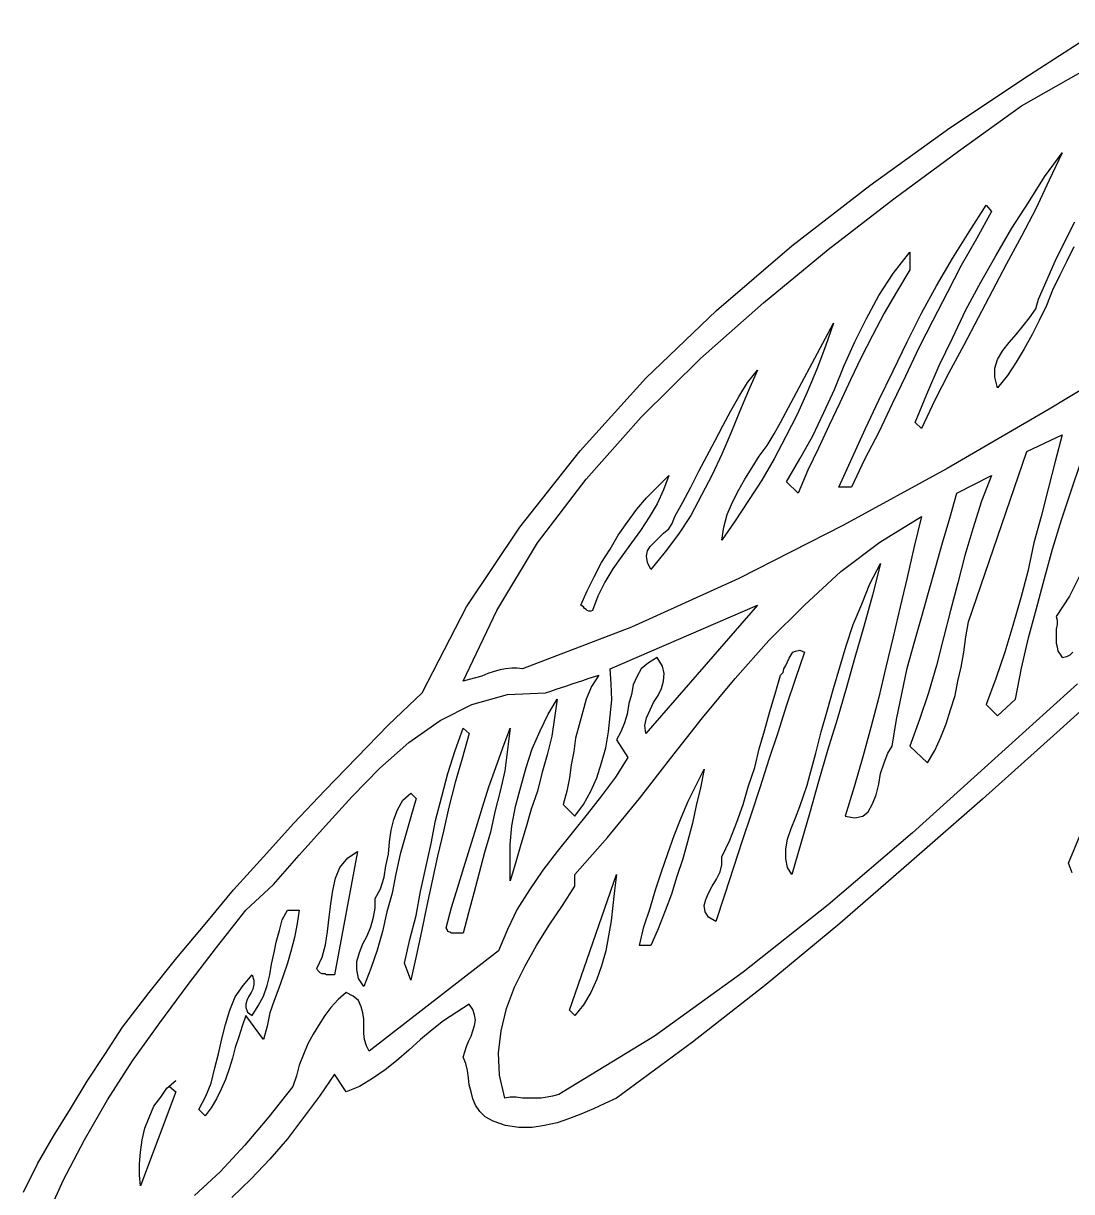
# Model space of a CAD drawing. Extents: x 0.03 to 7.4, y 0.03 to 6.86.
# Drawn here: x 0.066 to 1.248, y 4.603 to 5.92 of the extents above; entities that cross this region are included whole.
import ezdxf

# ---------------------------------------------------------------- set-up
doc = ezdxf.new("R2010")
doc.units = 0
doc.layers.add('1', color=7, linetype='Continuous')

msp = doc.modelspace()

# ---------------------------------------------------------------- linework, layer by layer
for points in [[(0.066, 4.602), (0.082, 4.634), (0.1, 4.665), (0.119, 4.696), (0.138, 4.727), (0.158, 4.757), (0.178, 4.788), (0.208, 4.827), (0.239, 4.866), (0.271, 4.904), (0.303, 4.943), (0.337, 4.98), (0.371, 5.018), (0.406, 5.055), (0.442, 5.092), (0.478, 5.129), (0.516, 5.165), (0.566, 5.262), (0.626, 5.352), (0.694, 5.438), (0.768, 5.52), (0.848, 5.596), (0.933, 5.669), (1.021, 5.737), (1.111, 5.802), (1.201, 5.862), (1.291, 5.92)], [(1.238, 5.774), (1.223, 5.743), (1.208, 5.711), (1.192, 5.68), (1.175, 5.649), (1.159, 5.618), (1.143, 5.588), (1.127, 5.557), (1.11, 5.526), (1.094, 5.495), (1.079, 5.463), (1.072, 5.47), (1.085, 5.502), (1.099, 5.534), (1.114, 5.565), (1.129, 5.597), (1.146, 5.628), (1.163, 5.658), (1.181, 5.689), (1.2, 5.718), (1.218, 5.747), (1.238, 5.774)], [(1.158, 5.708), (1.141, 5.677), (1.124, 5.647), (1.108, 5.616), (1.092, 5.585), (1.076, 5.554), (1.061, 5.522), (1.046, 5.491), (1.031, 5.459), (1.015, 5.428), (1, 5.397), (0.986, 5.397), (1.001, 5.43), (1.016, 5.463), (1.031, 5.495), (1.047, 5.528), (1.063, 5.561), (1.079, 5.593), (1.096, 5.624), (1.114, 5.655), (1.133, 5.685), (1.152, 5.715), (1.158, 5.708)], [(1.251, 5.668), (1.243, 5.652), (1.235, 5.636), (1.227, 5.619), (1.22, 5.602), (1.212, 5.585), (1.204, 5.569), (1.195, 5.553), (1.186, 5.538), (1.176, 5.523), (1.165, 5.509), (1.162, 5.521), (1.162, 5.531), (1.165, 5.541), (1.171, 5.551), (1.178, 5.56), (1.186, 5.569), (1.194, 5.579), (1.201, 5.588), (1.208, 5.598), (1.211, 5.609), (1.221, 5.631), (1.23, 5.652), (1.241, 5.674), (1.252, 5.696)], [(1.066, 5.642), (1.051, 5.617), (1.037, 5.593), (1.024, 5.568), (1.011, 5.543), (0.999, 5.518), (0.987, 5.492), (0.975, 5.467), (0.963, 5.441), (0.951, 5.416), (0.94, 5.39), (0.927, 5.403), (0.942, 5.429), (0.956, 5.454), (0.969, 5.481), (0.981, 5.507), (0.992, 5.534), (1.004, 5.561), (1.017, 5.587), (1.031, 5.613), (1.047, 5.638), (1.066, 5.662), (1.066, 5.642)], [(0.854, 5.337), (0.856, 5.352), (0.86, 5.366), (0.866, 5.38), (0.873, 5.394), (0.88, 5.406), (0.888, 5.419), (0.896, 5.432), (0.905, 5.444), (0.913, 5.457), (0.92, 5.47), (0.98, 5.582), (0.971, 5.556), (0.961, 5.53), (0.95, 5.504), (0.939, 5.479), (0.926, 5.454), (0.913, 5.429), (0.899, 5.405), (0.884, 5.382), (0.869, 5.359), (0.854, 5.337)], [(0.894, 5.529), (0.884, 5.506), (0.874, 5.482), (0.864, 5.458), (0.854, 5.434), (0.843, 5.411), (0.831, 5.388), (0.819, 5.365), (0.805, 5.344), (0.79, 5.324), (0.774, 5.304), (0.77, 5.312), (0.769, 5.319), (0.77, 5.325), (0.773, 5.33), (0.778, 5.335), (0.783, 5.34), (0.788, 5.345), (0.794, 5.35), (0.798, 5.356), (0.801, 5.364), (0.81, 5.38), (0.819, 5.397), (0.828, 5.415), (0.837, 5.432), (0.846, 5.449), (0.855, 5.466), (0.864, 5.483), (0.873, 5.499), (0.883, 5.515), (0.894, 5.529)], [(0.708, 5.258), (0.706, 5.257), (0.704, 5.257), (0.702, 5.258), (0.701, 5.259), (0.699, 5.26), (0.698, 5.262), (0.696, 5.263), (0.695, 5.264), (0.702, 5.28), (0.71, 5.296), (0.718, 5.312), (0.728, 5.327), (0.737, 5.343), (0.747, 5.357), (0.758, 5.372), (0.769, 5.385), (0.782, 5.398), (0.794, 5.41), (0.788, 5.394), (0.781, 5.378), (0.772, 5.363), (0.762, 5.348), (0.752, 5.334), (0.741, 5.319), (0.731, 5.305), (0.722, 5.29), (0.714, 5.274), (0.708, 5.258)], [(0.933, 4.96), (0.928, 4.968), (0.926, 4.978), (0.926, 4.989), (0.928, 5), (0.932, 5.012), (0.937, 5.024), (0.942, 5.037), (0.946, 5.049), (0.95, 5.061), (0.953, 5.072), (0.96, 5.097), (0.966, 5.121), (0.973, 5.146), (0.98, 5.17), (0.987, 5.194), (0.994, 5.218), (1.002, 5.242), (1.012, 5.265), (1.021, 5.288), (1.033, 5.311), (1.024, 5.275), (1.014, 5.24), (1.004, 5.205), (0.994, 5.17), (0.984, 5.135), (0.973, 5.1), (0.963, 5.065), (0.953, 5.03), (0.943, 4.995), (0.933, 4.96)], [(0.947, 5.211), (0.937, 5.181), (0.927, 5.151), (0.917, 5.12), (0.907, 5.09), (0.897, 5.059), (0.887, 5.028), (0.877, 4.998), (0.867, 4.968), (0.857, 4.937), (0.847, 4.907), (0.839, 4.912), (0.835, 4.918), (0.834, 4.925), (0.836, 4.932), (0.839, 4.939), (0.843, 4.947), (0.848, 4.955), (0.852, 4.963), (0.854, 4.971), (0.854, 4.98), (0.863, 4.999), (0.871, 5.019), (0.878, 5.039), (0.884, 5.06), (0.891, 5.081), (0.896, 5.102), (0.902, 5.122), (0.908, 5.144), (0.914, 5.164), (0.92, 5.185), (0.923, 5.188), (0.924, 5.192), (0.926, 5.196), (0.928, 5.2), (0.93, 5.204), (0.932, 5.208), (0.934, 5.211), (0.937, 5.212), (0.942, 5.213), (0.947, 5.211)], [(1.308, 5.189), (1.228, 5.117), (1.148, 5.045), (1.068, 4.975), (0.987, 4.905), (0.904, 4.836), (0.821, 4.771), (0.735, 4.708), (0.722, 4.702), (0.709, 4.696), (0.695, 4.69), (0.682, 4.685), (0.668, 4.68), (0.654, 4.677), (0.64, 4.675), (0.625, 4.675), (0.61, 4.677), (0.596, 4.682), (0.587, 4.687), (0.581, 4.693), (0.576, 4.7), (0.573, 4.707), (0.571, 4.715), (0.569, 4.723), (0.568, 4.731), (0.567, 4.739), (0.565, 4.747), (0.562, 4.754), (0.564, 4.76), (0.566, 4.766), (0.568, 4.772), (0.571, 4.778), (0.573, 4.784), (0.575, 4.79), (0.576, 4.796), (0.575, 4.802), (0.573, 4.808), (0.569, 4.814), (0.555, 4.805), (0.54, 4.795), (0.527, 4.785), (0.514, 4.774), (0.501, 4.762), (0.487, 4.75), (0.474, 4.74), (0.46, 4.73), (0.445, 4.721), (0.43, 4.715), (0.417, 4.735), (0.4, 4.71), (0.382, 4.686), (0.364, 4.662), (0.344, 4.639), (0.323, 4.617), (0.301, 4.596)], [(0.668, 5.158), (0.665, 5.137), (0.662, 5.116), (0.657, 5.095), (0.651, 5.074), (0.646, 5.054), (0.639, 5.034), (0.633, 5.014), (0.627, 4.994), (0.621, 4.973), (0.615, 4.953), (0.615, 4.973), (0.615, 4.994), (0.617, 5.015), (0.621, 5.037), (0.627, 5.059), (0.633, 5.081), (0.64, 5.102), (0.649, 5.122), (0.658, 5.141), (0.668, 5.158)], [(0.569, 5.119), (0.561, 5.091), (0.553, 5.064), (0.546, 5.036), (0.54, 5.009), (0.533, 4.981), (0.527, 4.953), (0.521, 4.925), (0.515, 4.896), (0.509, 4.868), (0.503, 4.841), (0.496, 4.86), (0.502, 4.887), (0.509, 4.914), (0.514, 4.941), (0.52, 4.968), (0.526, 4.995), (0.531, 5.021), (0.538, 5.048), (0.545, 5.074), (0.553, 5.1), (0.562, 5.125), (0.569, 5.119)], [(0.562, 4.894), (0.56, 4.894), (0.557, 4.894), (0.554, 4.894), (0.551, 4.894), (0.549, 4.894), (0.547, 4.895), (0.545, 4.896), (0.544, 4.898), (0.543, 4.9), (0.549, 4.923), (0.556, 4.946), (0.563, 4.968), (0.57, 4.991), (0.577, 5.014), (0.584, 5.036), (0.591, 5.059), (0.599, 5.081), (0.607, 5.103), (0.615, 5.125), (0.612, 5.101), (0.609, 5.077), (0.604, 5.054), (0.598, 5.031), (0.593, 5.008), (0.586, 4.985), (0.58, 4.962), (0.574, 4.939), (0.568, 4.917), (0.562, 4.894)], [(0.834, 5.079), (0.83, 5.058), (0.825, 5.038), (0.821, 5.018), (0.815, 4.997), (0.81, 4.978), (0.803, 4.958), (0.797, 4.938), (0.79, 4.919), (0.782, 4.899), (0.774, 4.88), (0.761, 4.88), (0.766, 4.901), (0.773, 4.922), (0.779, 4.943), (0.786, 4.963), (0.793, 4.984), (0.8, 5.004), (0.808, 5.024), (0.816, 5.043), (0.825, 5.061), (0.834, 5.079)], [(0.509, 5.046), (0.503, 5.025), (0.497, 5.004), (0.491, 4.983), (0.486, 4.961), (0.482, 4.939), (0.476, 4.918), (0.471, 4.896), (0.465, 4.875), (0.458, 4.854), (0.45, 4.834), (0.444, 4.843), (0.442, 4.853), (0.442, 4.862), (0.445, 4.872), (0.449, 4.882), (0.454, 4.891), (0.458, 4.901), (0.461, 4.912), (0.463, 4.922), (0.463, 4.933), (0.469, 4.944), (0.473, 4.957), (0.475, 4.97), (0.478, 4.983), (0.479, 4.997), (0.481, 5.01), (0.484, 5.022), (0.488, 5.033), (0.494, 5.044), (0.503, 5.052), (0.509, 5.046)], [(1.249, 4.962), (1.247, 4.968), (1.245, 4.973), (1.268, 5.028)], [(0.417, 4.847), (0.414, 4.847), (0.411, 4.847), (0.408, 4.847), (0.406, 4.848), (0.403, 4.848), (0.401, 4.849), (0.4, 4.85), (0.398, 4.852), (0.397, 4.854), (0.403, 4.867), (0.407, 4.881), (0.409, 4.896), (0.411, 4.912), (0.413, 4.927), (0.415, 4.942), (0.418, 4.956), (0.423, 4.968), (0.432, 4.979), (0.443, 4.986), (0.417, 4.847)], [(0.688, 4.801), (0.682, 4.807), (0.735, 4.96), (0.733, 4.942), (0.731, 4.925), (0.729, 4.908), (0.726, 4.891), (0.723, 4.874), (0.718, 4.857), (0.713, 4.842), (0.706, 4.827), (0.698, 4.813), (0.688, 4.801)], [(0.377, 4.92), (0.375, 4.905), (0.372, 4.889), (0.368, 4.875), (0.364, 4.86), (0.359, 4.846), (0.354, 4.832), (0.349, 4.818), (0.344, 4.804), (0.341, 4.789), (0.337, 4.774), (0.317, 4.801), (0.313, 4.789), (0.309, 4.777), (0.305, 4.765), (0.302, 4.753), (0.298, 4.741), (0.294, 4.729), (0.289, 4.718), (0.284, 4.707), (0.278, 4.697), (0.271, 4.688), (0.264, 4.695), (0.272, 4.71), (0.278, 4.725), (0.282, 4.742), (0.286, 4.758), (0.29, 4.775), (0.294, 4.791), (0.299, 4.807), (0.305, 4.822), (0.314, 4.835), (0.324, 4.847), (0.326, 4.841), (0.326, 4.836), (0.325, 4.831), (0.323, 4.827), (0.32, 4.822), (0.318, 4.818), (0.317, 4.814), (0.317, 4.81), (0.319, 4.805), (0.324, 4.801), (0.331, 4.812), (0.337, 4.823), (0.341, 4.835), (0.344, 4.847), (0.346, 4.859), (0.349, 4.872), (0.351, 4.884), (0.355, 4.897), (0.358, 4.909), (0.364, 4.92), (0.377, 4.92)], [(0.231, 4.721), (0.238, 4.715), (0.198, 4.609), (0.197, 4.621), (0.197, 4.634), (0.198, 4.647), (0.2, 4.661), (0.203, 4.674), (0.208, 4.686), (0.213, 4.699), (0.221, 4.709), (0.228, 4.719), (0.238, 4.728), (0.231, 4.721)]]:
    msp.add_lwpolyline(points)
at = {"layer": '1'}
for points in [[(1.338, 5.554), (1.223, 5.485), (1.108, 5.418), (0.991, 5.354), (0.873, 5.294), (0.752, 5.239), (0.629, 5.192), (0.623, 5.193), (0.617, 5.193), (0.61, 5.192), (0.604, 5.191), (0.597, 5.189), (0.59, 5.187), (0.583, 5.184), (0.576, 5.182), (0.569, 5.18), (0.562, 5.178), (0.6, 5.258), (0.646, 5.334), (0.701, 5.406), (0.763, 5.476), (0.83, 5.542), (0.901, 5.605), (0.974, 5.665), (1.048, 5.722), (1.121, 5.776), (1.192, 5.827), (1.259, 5.865)], [(1.255, 5.175), (1.162, 5.091), (1.069, 5.007), (0.974, 4.926), (0.878, 4.85), (0.778, 4.778), (0.675, 4.715), (0.67, 4.712), (0.663, 4.71), (0.657, 4.709), (0.65, 4.708), (0.644, 4.708), (0.637, 4.708), (0.629, 4.708), (0.622, 4.709), (0.615, 4.709), (0.609, 4.708), (0.603, 4.734), (0.602, 4.759), (0.605, 4.784), (0.611, 4.809), (0.62, 4.833), (0.632, 4.857), (0.645, 4.88), (0.659, 4.903), (0.674, 4.925), (0.688, 4.947), (0.688, 4.96), (0.725, 5.002), (0.761, 5.046), (0.796, 5.091), (0.832, 5.137), (0.869, 5.181), (0.907, 5.224), (0.947, 5.264), (0.988, 5.302), (1.032, 5.335), (1.079, 5.364), (1.071, 5.33), (1.063, 5.295), (1.055, 5.262), (1.047, 5.228), (1.039, 5.194), (1.031, 5.16), (1.022, 5.126), (1.013, 5.093), (1.003, 5.059), (0.993, 5.026), (1.004, 5.024), (1.013, 5.026), (1.019, 5.031), (1.024, 5.04), (1.028, 5.05), (1.031, 5.062), (1.033, 5.074), (1.037, 5.086), (1.041, 5.097), (1.046, 5.105), (1.051, 5.135), (1.057, 5.164), (1.063, 5.193), (1.071, 5.221), (1.079, 5.25), (1.087, 5.278), (1.095, 5.306), (1.103, 5.334), (1.111, 5.362), (1.119, 5.39), (1.158, 5.41), (1.147, 5.381), (1.137, 5.35), (1.128, 5.32), (1.12, 5.289), (1.112, 5.258), (1.104, 5.227), (1.096, 5.196), (1.087, 5.165), (1.077, 5.135), (1.066, 5.105), (1.086, 5.086), (1.094, 5.1), (1.101, 5.115), (1.107, 5.13), (1.112, 5.146), (1.117, 5.162), (1.12, 5.178), (1.124, 5.194), (1.127, 5.211), (1.129, 5.228), (1.132, 5.245), (1.198, 5.437), (1.238, 5.456), (1.23, 5.426), (1.222, 5.395), (1.214, 5.364), (1.206, 5.334), (1.199, 5.302), (1.191, 5.272), (1.182, 5.241), (1.173, 5.211), (1.163, 5.181), (1.152, 5.152), (1.165, 5.139), (1.185, 5.158), (1.192, 5.193), (1.2, 5.227), (1.209, 5.26), (1.218, 5.294), (1.227, 5.327), (1.237, 5.36), (1.248, 5.393), (1.259, 5.425)], [(1.258, 5.298), (1.246, 5.274), (1.231, 5.251), (1.232, 5.247), (1.232, 5.242), (1.231, 5.237), (1.231, 5.231), (1.231, 5.226), (1.231, 5.221), (1.232, 5.217), (1.233, 5.212), (1.235, 5.209), (1.238, 5.205), (1.243, 5.206), (1.247, 5.208), (1.25, 5.211)], [(0.09, 4.568), (0.111, 4.615), (0.135, 4.661), (0.161, 4.706), (0.189, 4.75), (0.22, 4.793), (0.252, 4.836), (0.284, 4.878), (0.317, 4.92), (0.348, 4.949), (0.377, 4.982), (0.407, 5.015), (0.437, 5.048), (0.468, 5.08), (0.501, 5.109), (0.536, 5.134), (0.572, 5.152), (0.612, 5.163), (0.655, 5.165), (0.661, 5.167), (0.667, 5.169), (0.673, 5.171), (0.679, 5.173), (0.685, 5.175), (0.691, 5.177), (0.697, 5.179), (0.703, 5.181), (0.709, 5.183), (0.715, 5.185), (0.707, 5.172), (0.701, 5.158), (0.697, 5.144), (0.693, 5.129), (0.689, 5.114), (0.687, 5.099), (0.684, 5.084), (0.682, 5.069), (0.679, 5.054), (0.675, 5.039), (0.688, 5.026), (0.698, 5.039), (0.706, 5.054), (0.713, 5.069), (0.718, 5.086), (0.723, 5.103), (0.726, 5.121), (0.728, 5.139), (0.73, 5.157), (0.729, 5.175), (0.728, 5.192), (0.894, 5.264), (0.768, 5.119)], [(0.768, 5.119), (0.767, 5.128), (0.769, 5.137), (0.773, 5.146), (0.777, 5.154), (0.782, 5.162), (0.786, 5.17), (0.788, 5.178), (0.789, 5.187), (0.787, 5.195), (0.781, 5.205), (0.771, 5.199), (0.763, 5.192), (0.758, 5.183), (0.754, 5.174), (0.752, 5.163), (0.749, 5.153), (0.747, 5.141), (0.744, 5.131), (0.74, 5.121), (0.735, 5.112), (0.748, 5.092), (0.734, 5.07), (0.718, 5.049), (0.702, 5.028), (0.685, 5.007), (0.668, 4.986), (0.652, 4.965), (0.637, 4.943), (0.623, 4.921), (0.612, 4.898), (0.602, 4.874), (0.456, 4.761), (0.453, 4.767), (0.451, 4.774), (0.45, 4.781), (0.45, 4.789), (0.45, 4.797), (0.449, 4.804), (0.447, 4.811), (0.444, 4.818), (0.438, 4.823), (0.43, 4.827), (0.421, 4.819), (0.413, 4.81), (0.406, 4.801), (0.399, 4.79), (0.393, 4.78), (0.387, 4.769), (0.382, 4.757), (0.377, 4.745), (0.374, 4.733), (0.37, 4.721), (0.343, 4.687), (0.316, 4.655), (0.288, 4.625), (0.259, 4.598)]]:
    msp.add_lwpolyline(points, dxfattribs=at)

doc.saveas('drawing.dxf')
